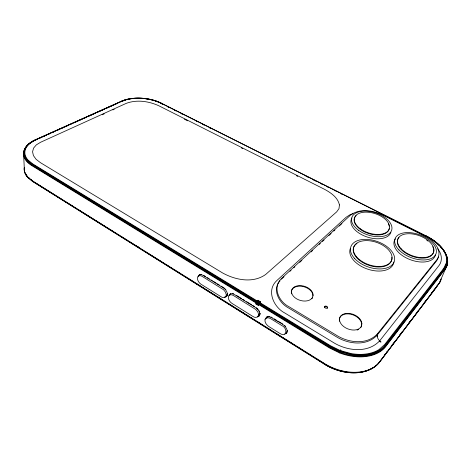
<?xml version="1.0" encoding="UTF-8"?>
<svg xmlns="http://www.w3.org/2000/svg" width="471" height="471" viewBox="0 0 471 471"><rect width="100%" height="100%" fill="white"/><g stroke="black" fill="none" stroke-linecap="round" stroke-linejoin="round"><path stroke-width="0.71" d="M227.399 295.04C227.699 292.067 225.633 289.388 223.272 287.822L203.195 275.447A5.699 3.568 51.9 0 0 198.108 276.883M227.581 293.374C227.834 295.323 226.469 297.548 224.29 297.119M259.904 313.197L259.439 315.211L257.796 316.182M260.133 314.493L260.21 313.303M287.339 330.336L286.668 333.032M379.903 341.033L380.904 341.999C378.472 340.203 376.441 337.077 377.336 333.968L437.053 259.48C443.311 250.077 433.096 240.08 424.96 236.236L382.152 214.752C372.431 210.249 359.638 208.235 350.53 215.123L281.776 278.202C272.067 286.774 278.667 301.505 288.705 306.562L337.96 336.159C349.818 343.012 367.239 344.813 377.336 333.968M258.361 305.449L255.765 303.983L256.524 301.923L257.978 300.21L260.469 301.852M258.279 305.526L259.044 303.465L260.492 301.746M447.35 264.543L441.309 278.508A36.108 21.054 20.9 0 1 438.996 283.589L379.502 362.181A41.13 28.348 22.1 0 1 324.231 363.8L32.517 181.217L27.571 177.131A33.176 18.204 0.3 0 1 24.321 167.694M259.285 315.864C260.852 312.685 258.108 309.223 255.523 307.534L234.47 294.558A5.858 3.727 49.7 0 0 229 295.87M265.544 318.684L267.169 316.618L268.205 316.265M265.968 318.278L266.403 317.307M446.897 262.883L444.642 267.793L442.734 270.578L385.166 344.96A40.895 27.412 21.3 0 1 350.972 354.157L340.127 351.136L330.259 346.279L32.617 164.379A32.87 17.456 0.7 0 1 35.82 139.604M287.239 331.449L286.044 332.973M438.619 256.978L436.782 260.628L377.1 335.211C366.95 346.132 349.411 344.336 337.483 337.43L288.281 307.81C279.079 302.965 271.814 289.594 280.086 280.804M436.829 286.068L437.594 284.937M384.483 354.94L385.372 353.774M386.261 352.602L387.15 351.437M392.043 345.013L392.932 343.848M393.821 342.676L394.71 341.51M399.602 335.087L402.269 331.584M408.492 323.406L410.718 320.486M416.052 313.48L418.719 309.977M423.612 303.554L426.726 299.468M431.171 293.627L434.727 288.953M394.71 341.975L379.149 362.423A40.889 28.195 22.1 0 1 324.213 364.036M395.599 340.804L418.713 310.424M419.602 309.253L438.419 284.207A35.82 20.912 21 0 0 440.573 279.821M437.07 286.445L379.732 361.828A41.23 28.395 22 0 1 324.331 363.441L32.446 180.84L27.489 176.743A33.247 18.234 0.3 0 1 24.239 167.293L23.55 152.71M227.205 295.394L225.697 296.4M281.322 279.244L284.031 276.76M289.983 271.29L291.066 270.295M293.774 267.811L294.858 266.816M299.727 262.341L301.893 260.351M311.095 251.897L312.715 250.407M319.214 244.437L320.292 243.448M322.458 241.458L324.083 239.963M328.952 235.488L331.119 233.504M333.827 231.014L334.91 230.019M339.238 226.045L341.946 223.56M259.709 315.464L257.531 316.901M266.68 317.56L268.37 316.583M287.08 332.608L284.79 334.033M102.16 114.783L104.168 113.87M112.863 109.914L114.2 109.307M35.231 140.234L37.238 139.334M39.923 138.133L41.26 137.532M42.602 136.926L46.623 135.124M47.965 134.523L50.644 133.322M51.987 132.716L54 131.815M57.35 130.314L60.035 129.113M62.042 128.206L63.385 127.606M64.727 127.005L68.748 125.204M71.427 123.997L72.769 123.396M74.112 122.796L78.133 120.994M79.475 120.393L82.154 119.187M83.497 118.586L85.504 117.685M88.86 116.184L94.889 113.476M98.245 111.974L104.279 109.266M105.616 108.666L109.643 106.864M110.979 106.258L117.014 103.555M225.856 296.712L226.792 296.336M257.961 316.5L258.968 316.147M266.745 317.024L269.536 316.583M352.973 213.716L350.241 214.593L346.138 217.255L276.983 280.422C265.932 290.266 273.468 307.151 284.884 313.05L334.551 343.206C348.134 351.078 368.192 353.238 379.756 340.757L439.213 265.25C442.875 260.245 441.533 253.274 437.677 248.794M285.202 333.609L286.28 333.28M139.086 247.793L138.291 247.634L138.162 246.975A2.09 1.007 -57.4 0 1 138.239 246.533M137.214 246.898L136.614 246.003A2.084 1.007 -57.3 0 1 136.696 245.562M269.023 316.671L271.785 317.725C276.66 321.928 285.903 323.495 287.245 330.877M270.825 316.918L272.156 317.584M161.353 103.649L162.666 104.309M167.923 106.946L169.236 107.606M174.494 110.243L175.807 110.903M181.064 113.54L182.377 114.194M196.177 121.118L197.49 121.777M202.748 124.415L204.061 125.074M209.318 127.706L210.631 128.365M305.909 176.154L309.2 177.803M312.485 179.451L315.77 181.1M321.022 183.731L322.341 184.391M327.598 187.028L328.911 187.688M334.169 190.325L335.482 190.985M340.739 193.622L342.052 194.282M184.379 119.157L187.658 120.811M241.417 147.935L242.724 148.601M296.483 175.724L297.796 176.384M425.961 235.977L433.42 240.445A35.184 19.888 20.4 0 1 446.473 262.559L444.23 267.422L442.334 270.183L384.73 344.472L378.914 349.635A40.271 26.982 21.3 0 1 351.007 353.538L340.245 350.548L330.565 345.767L32.999 164.061L28.119 160.134A32.352 17.18 0.7 0 1 30.527 142.896L36.143 139.622L121.883 101.188L127.523 99.328A28.136 13.818 5.3 0 1 154.782 100.635L160.752 103.031L426.214 236.183A36.455 20.642 20.5 0 1 445.124 268.688L385.684 346.044A41.736 28.001 21.4 0 1 339.903 352.414L329.682 347.41L32.057 165.215A33.523 17.827 0.7 0 1 35.349 139.928L121.165 101.465A29.155 14.342 5.3 0 1 126.257 99.722M28.178 177.785L25.322 173.14M257.549 300.604L260.063 302.141M255.888 303.436L258.402 304.978M236.713 295.582L241.658 298.626M242.895 299.385L244.749 300.527M246.604 301.67L251.549 304.719M252.786 305.479L254.64 306.621M203.607 275.352L205.486 276.506M207.364 277.666L209.242 278.826M211.12 279.98L212.374 280.751M213.628 281.523L216.13 283.071M217.384 283.842L219.262 284.996M221.146 286.156L223.024 287.31M274.004 318.72L276.465 320.239M277.696 320.998L282.624 324.03M34.295 182.212L47.977 190.779M49.219 191.556L51.71 193.11M52.952 193.893L55.443 195.447M56.685 196.224L59.175 197.785M60.418 198.562L62.284 199.728M64.774 201.288L66.017 202.065M67.259 202.842L69.749 204.402M70.991 205.179L73.482 206.734M74.724 207.517L76.59 208.682M78.457 209.848L80.323 211.02M82.189 212.185L90.897 217.631M92.139 218.414L94.63 219.969M95.872 220.746L98.357 222.306M99.605 223.083L102.089 224.638M103.337 225.421L105.198 226.586M107.064 227.752L108.931 228.924M110.797 230.089L112.663 231.255M114.53 232.427L116.396 233.592M117.638 234.37L119.504 235.541M121.371 236.707L123.237 237.873M125.103 239.044L126.97 240.21M128.836 241.376L137.544 246.828M141.577 249.353L142.825 250.13M145.321 251.691L146.569 252.474M147.812 253.251L150.308 254.817M151.556 255.594L154.046 257.154M155.295 257.937L157.791 259.497M159.033 260.275L161.529 261.835M162.778 262.618L164.65 263.789M166.516 264.955L168.388 266.127M170.261 267.298L172.127 268.47M173.999 269.642L175.871 270.807M177.738 271.979L179.61 273.151M181.482 274.322L182.724 275.099M185.221 276.66L186.469 277.443M188.959 279.003L190.207 279.786M192.08 280.952L193.946 282.123M195.818 283.295L197.69 284.466M199.563 285.638L201.429 286.804M203.301 287.975L204.549 288.758M207.04 290.319L208.288 291.096M210.784 292.656L212.027 293.439M213.275 294.216L215.771 295.782M217.019 296.559L219.51 298.119M220.758 298.902L223.248 300.463M224.496 301.24L226.368 302.411M228.241 303.583L230.107 304.755M231.979 305.926L233.851 307.092M235.718 308.264L237.59 309.435M239.462 310.607L241.329 311.778M243.201 312.944L244.449 313.727M246.939 315.287L248.188 316.065M250.684 317.631L251.932 318.408M254.422 319.968L255.671 320.751M257.543 321.917L259.409 323.088M261.281 324.26L263.154 325.432M265.02 326.603L266.268 327.38M268.764 328.941L270.007 329.724M272.503 331.284L273.751 332.061M276.241 333.621L277.49 334.404M278.738 335.187L281.234 336.747M282.476 337.524L284.973 339.085M286.221 339.868L288.087 341.039M289.959 342.205L291.832 343.377M293.698 344.548L295.57 345.72M297.442 346.892L299.309 348.057M301.181 349.229L303.053 350.4M304.92 351.572L306.792 352.744M308.664 353.909L309.912 354.692M312.403 356.253L313.651 357.03M316.112 358.572L317.324 359.332M319.144 360.468L320.357 361.228M321.569 361.987L323.389 363.123M32.687 181.523L324.272 364.13A40.512 27.954 22.1 0 0 372.838 367.869M379.738 341.181L380.904 341.999M256.289 307.693L258.196 309.423M223.648 287.699L224.443 288.287M30.515 179.251L31.569 180.11M32.623 180.964L33.671 181.824M32.952 181.735L27.777 177.467A32.988 18.116 0.3 0 1 24.998 172.857M284.525 325.361L285.638 326.509M225.185 288.947L225.88 289.665M259.056 310.666L259.639 311.955M377.1 335.211L377.236 336.588M390.912 232.327A20.854 11.728 17.7 0 1 365.932 236.583A20.854 11.728 17.7 0 1 351.972 217.973M435.398 255.011A21.754 12.205 20.3 0 1 409.446 259.374A21.754 12.205 20.3 0 1 395.428 238.85M393.85 262A22.867 13.541 18.9 0 1 368.522 269.424A22.867 13.541 18.9 0 1 350.336 248.482M433.603 249.147A19.034 10.633 20.3 0 1 412.79 256.501A19.034 10.633 20.3 0 1 398.972 237.508M426.714 240.151A19.034 10.633 20.3 0 1 427.903 241.058M432.714 246.674A19.034 10.633 20.3 0 1 433.455 248.541M389.329 228.094A18.204 10.191 17.6 0 1 367.062 232.986A18.204 10.191 17.6 0 1 356.135 215.624M388.345 223.825A18.204 10.191 17.6 0 1 389.205 226.145M391.595 260.357A20.059 11.822 18.9 0 1 364.837 263.654A20.059 11.822 18.9 0 1 357.012 243.43M391.843 257.207A20.059 11.822 18.9 0 1 391.748 259.757M312.697 297.042A11.074 7.359 16.7 0 1 296.665 298.867A11.074 7.359 16.7 0 1 294.887 286.639L297.154 285.868A11.074 7.359 16.7 0 1 313.097 295.158L312.538 297.59A11.069 7.365 16.7 0 1 311.867 298.72M358.743 329.353A11.622 7.754 21.2 0 1 357.089 330.083M339.438 321.216A11.622 7.754 21.2 0 1 342.399 315.046L344.648 314.192A11.622 7.754 21.2 0 1 361.681 324.119L361.434 326.168A11.622 7.754 21.2 0 1 360.845 327.398M291.59 293.869A11.069 7.365 16.7 0 1 294.74 287.186L297.007 286.415A11.069 7.365 16.7 0 1 312.938 295.7M324.437 307.734A1.572 1.048 18.9 0 1 325.903 306.639A1.572 1.048 18.9 0 1 327.38 308.258M33.329 141.159A33.7 17.933 0.7 0 0 31.91 165.668L329.447 347.945L339.662 352.956A41.937 28.16 21.4 0 0 385.737 346.568L445.16 269.147A36.644 20.759 20.5 0 0 443.759 250.755M121.359 101.271A28.908 14.212 5.3 0 1 161.159 103.155M126.952 99.552A29.155 14.342 5.3 0 1 128.23 99.275M129.549 99.034A29.155 14.342 5.3 0 1 131.592 98.733M133.682 98.521A29.155 14.342 5.3 0 1 139.463 98.357M140.929 98.41A29.155 14.342 5.3 0 1 143.125 98.557M145.339 98.786A29.155 14.342 5.3 0 1 147.523 99.098M148.948 99.352A29.155 14.342 5.3 0 1 155.165 100.906M155.889 101.141A29.155 14.342 5.3 0 1 161.288 103.361M121.618 101.501A29.308 14.424 5.3 0 1 123.473 100.794M426.108 235.93A35.725 20.2 20.4 0 1 446.908 262.883M433.844 241.064A36.644 20.759 20.5 0 1 436.128 242.795M437.747 244.149A36.644 20.759 20.5 0 1 439.26 245.544M440.202 246.486A36.644 20.759 20.5 0 1 442.964 249.671M230.066 294.746A5.493 3.491 49.6 0 1 230.684 294.069M232.562 293.616A5.493 3.491 49.6 0 1 233.693 293.869M229.801 294.505A5.858 3.727 49.6 0 1 230.46 293.78M198.874 275.541A5.699 3.568 51.9 0 1 200.305 274.375M199.127 275.77A5.346 3.344 51.9 0 1 201.429 274.587M342.464 371.189A39.393 27.2 22.1 0 1 340.392 370.689M337.63 369.894A39.393 27.2 22.1 0 1 335.593 369.205M375.805 365.643A40.512 27.954 22.1 0 1 374.669 366.579M441.08 278.861A36.026 21.018 21 0 1 438.766 283.942M24.451 170.119A32.988 18.116 0.3 0 1 24.533 168.07M226.257 294.51C226.828 297.643 222.848 298.361 220.911 296.648L201.046 284.248A5.358 3.344 51.9 0 1 197.479 277.749A5.358 3.344 51.9 0 1 202.247 276.43L223.507 289.706L225.391 292.014L226.257 294.51M258.62 314.404C259.044 317.701 254.811 318.108 252.845 316.406L232.02 303.412A5.505 3.491 49.7 0 1 228.411 296.789A5.505 3.491 49.7 0 1 233.539 295.582L255.83 309.5L257.772 311.873L258.62 314.404M265.002 319.691C264.596 322.57 266.716 325.131 268.97 326.638L279.945 333.486C287.298 338.06 287.616 327.957 281.988 325.667L270.89 318.814C269.147 317.578 265.732 317.071 265.002 319.691M339.432 204.903L338.985 208.659L336.694 211.838L265.632 274.505C252.874 283.619 235.264 280.021 222.442 272.862L40.459 162.672L36.096 159.31L33.412 155.577L32.564 151.756L33.571 148.106L36.326 144.874L40.6 142.26L126.269 103.349C136.814 99.393 148.801 101.194 158.857 105.781L324.807 189.454C331.048 192.886 337.825 197.484 339.432 204.903M361.875 323.577L361.628 325.626A11.628 7.754 21.2 0 1 345.437 327.739A11.628 7.754 21.2 0 1 342.582 314.498L344.831 313.645A11.628 7.754 21.2 0 1 361.875 323.577M340.333 350.035L339.662 352.956L340.945 350.265L340.333 350.035M444.942 268.229L385.49 345.496A41.366 27.742 21.4 0 1 350.895 354.804L339.98 351.766L329.959 346.839L32.299 164.773A33.241 17.668 0.7 0 1 35.549 139.71L121.606 101.177A28.584 14.042 5.3 0 1 160.976 103.037L426.196 236A36.155 20.453 20.4 0 1 444.948 268.229M28.925 177.903L28.584 177.908L28.925 177.903M358.631 230.331A20.901 11.704 17.6 0 0 391.642 230.278A20.901 11.704 17.6 0 0 364.948 211.067A20.901 11.704 17.6 0 0 358.631 230.331M398.972 249.971A21.807 12.181 20.3 0 0 434.833 255.841A21.807 12.181 20.3 0 0 412.82 232.992A21.807 12.181 20.3 0 0 398.972 249.971M354.363 258.226A22.926 13.518 18.9 0 0 392.561 264.437A22.926 13.518 18.9 0 0 370.748 239.816A22.926 13.518 18.9 0 0 354.363 258.226M401.227 248.871A19.046 10.627 20.3 0 0 432.561 254.052A19.046 10.627 20.3 0 0 413.391 234.099A19.046 10.627 20.3 0 0 401.227 248.871M360.445 228.877A18.216 10.185 17.6 0 0 389.234 228.894A18.216 10.185 17.6 0 0 366.026 212.138A18.216 10.185 17.6 0 0 360.445 228.877M356.771 257.06A20.07 11.822 18.9 0 0 390.218 262.559A20.07 11.822 18.9 0 0 371.195 241.011A20.07 11.822 18.9 0 0 356.771 257.06M325.002 307.746A1.572 1.048 18.9 0 0 327.551 307.71A1.572 1.048 18.9 0 0 325.673 306.056A1.572 1.048 18.9 0 0 325.002 307.746"/></g></svg>
